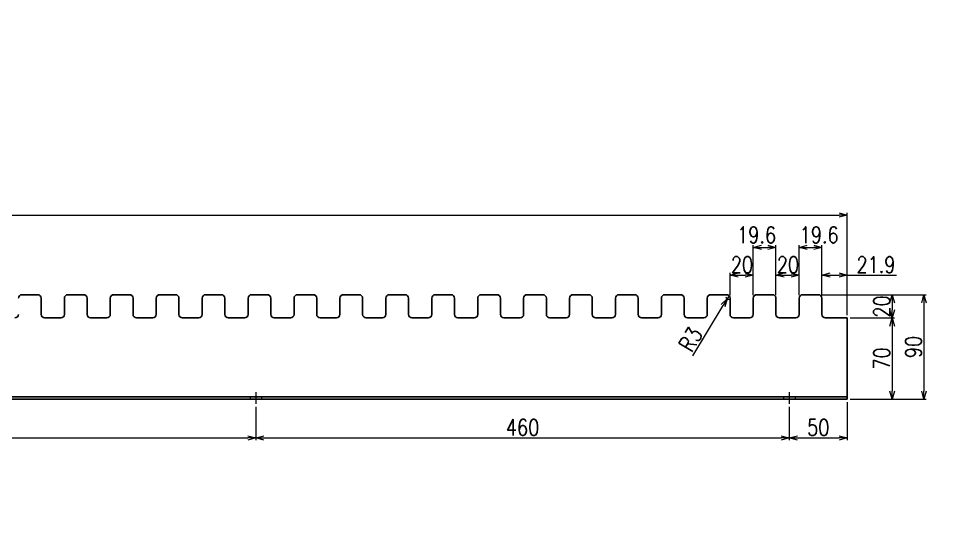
# Model space of a CAD drawing. Header units: millimetres. Extents: x 0 to 70370, y 0 to 11543.
# Drawn here: x 23647 to 24443, y 2763 to 3214 of the extents above; entities that cross this region are included whole.
import ezdxf
from ezdxf import colors
from ezdxf.entities.mleader import LeaderData, LeaderLine
from ezdxf.enums import TextEntityAlignment as Align
from ezdxf.math import Vec2, Vec3

# ---------------------------------------------------------------- set-up
doc = ezdxf.new("R2010")
doc.units = ezdxf.units.MM
doc.linetypes.add('CENTER2', pattern=[28.575, 19.05, -3.175, 3.175, -3.175])
doc.linetypes.add('HIDDEN2', pattern=[4.7625, 3.175, -1.5875])
for name, color, linetype, lineweight in [('01_外形線', 7, 'Continuous', 25), ('03_かくれ線', 6, 'HIDDEN2', 13), ('04_中心線', 1, 'CENTER2', 9), ('07_寸法線', 3, 'Continuous', 9)]:
    doc.layers.add(name, color=color, linetype=linetype, lineweight=lineweight)
doc.styles.get("Standard").update_dxf_attribs({"font": 'arial.ttf'})
doc.styles.add('寸法用', font='simplex.shx', dxfattribs={"width": 0.8, "bigfont": '@extfont2.shx'})
doc.dimstyles.new('機械製図用', dxfattribs={"dimtxt": 3.5, "dimasz": 3.5, "dimexe": 2, "dimexo": 0, "dimgap": 1.2, "dimtad": 1, "dimdsep": 46, "dimtxsty": '寸法用', "dimblk": 'OPEN30', "dimcen": 0, "dimclrd": 256, "dimclre": 256, "dimclrt": 7, "dimazin": 2, "dimtm": 1e-09, "dimtfac": 0.75, "dimtmove": 0, "dimatfit": 3, "dimldrblk": 'OPEN30', "dimfxl": 1, "dimlwd": -1, "dimlwe": -1, "dimarcsym": 0})

# ---------------------------------------------------------------- blocks, each defined once
blk = doc.blocks.new('_Open30')
at = {"color": 0, "linetype": 'ByBlock', "lineweight": -2}
for p, q in [((-1, 0.27), (0, 0)), ((0, 0), (-1, -0.27)), ((0, 0), (-1, 0))]:
    blk.add_line(p, q, dxfattribs=at)
blk = doc.blocks.new('*D2753')
at = {"layer": '07_寸法線', "transparency": 16777216}
for p, q in [((22674.99, 2958.33), (22674.99, 3046.5)), ((22681.99, 3044.5), (24354.99, 3044.5)), ((24361.99, 2978.4), (24361.99, 3046.5))]:
    blk.add_line(p, q, dxfattribs=at)
at = {"layer": 'Defpoints', "color": 0, "transparency": 16777216}
for p in [(24361.99, 3044.5), (24361.99, 2975.9), (22674.99, 2955.83)]:
    blk.add_point(p, dxfattribs=at)
at = {"layer": '07_寸法線', "transparency": 16777216, "xscale": 7, "yscale": 7, "zscale": 7, "rotation": 180}
blk.add_blockref('_Open30', (22674.99, 3044.5), dxfattribs=at)
at = {"layer": '07_寸法線', "transparency": 16777216, "xscale": 7, "yscale": 7, "zscale": 7}
blk.add_blockref('_Open30', (24361.99, 3044.5), dxfattribs=at)
at = {"layer": '07_寸法線', "color": 7, "transparency": 16777216, "insert": (23518.49, 3053.5), "char_height": 14, "attachment_point": 5, "style": '寸法用'}
blk.add_mtext('1687', dxfattribs=at)
blk = doc.blocks.new('*D2754')
at = {"layer": '07_寸法線', "transparency": 16777216}
for p, q in [((24340.09, 2978.33), (24340.09, 2994.69)), ((24361.99, 2958.33), (24361.99, 2994.69)), ((24347.09, 2992.69), (24354.99, 2992.69)), ((24361.99, 2992.69), (24404.46, 2992.69))]:
    blk.add_line(p, q, dxfattribs=at)
at = {"layer": 'Defpoints', "color": 0, "transparency": 16777216}
for p in [(24361.99, 2992.69), (24340.09, 2975.83), (24361.99, 2955.83)]:
    blk.add_point(p, dxfattribs=at)
at = {"layer": '07_寸法線', "transparency": 16777216, "xscale": 7, "yscale": 7, "zscale": 7, "rotation": 180}
blk.add_blockref('_Open30', (24340.09, 2992.69), dxfattribs=at)
at = {"layer": '07_寸法線', "transparency": 16777216, "xscale": 7, "yscale": 7, "zscale": 7}
blk.add_blockref('_Open30', (24361.99, 2992.69), dxfattribs=at)
at = {"layer": '07_寸法線', "color": 7, "transparency": 16777216, "insert": (24386.72, 3001.69), "char_height": 14, "attachment_point": 5, "style": '寸法用'}
blk.add_mtext('21.9', dxfattribs=at)
blk = doc.blocks.new('*D2755')
at = {"layer": '07_寸法線', "transparency": 16777216}
for p, q in [((24339.59, 2975.83), (24430.07, 2975.83)), ((24428.07, 2968.83), (24428.07, 2892.83)), ((24364.49, 2885.83), (24430.07, 2885.83))]:
    blk.add_line(p, q, dxfattribs=at)
at = {"layer": 'Defpoints', "color": 0, "transparency": 16777216}
for p in [(24337.09, 2975.83), (24361.99, 2885.83), (24428.07, 2885.83)]:
    blk.add_point(p, dxfattribs=at)
at = {"layer": '07_寸法線', "transparency": 16777216, "xscale": 7, "yscale": 7, "zscale": 7}
for p, rotation in [((24428.07, 2975.83), 90), ((24428.07, 2885.83), 270)]:
    blk.add_blockref('_Open30', p, dxfattribs=dict(at, rotation=rotation))
at = {"layer": '07_寸法線', "color": 7, "transparency": 16777216, "insert": (24419.07, 2930.83), "char_height": 14, "attachment_point": 5, "rotation": 90, "style": '寸法用'}
blk.add_mtext('90', dxfattribs=at)
blk = doc.blocks.new('*D2756')
at = {"layer": '07_寸法線', "transparency": 16777216}
for p, q in [((24364.49, 2955.83), (24402.69, 2955.83)), ((24400.69, 2948.83), (24400.69, 2892.83)), ((24364.49, 2885.83), (24402.69, 2885.83))]:
    blk.add_line(p, q, dxfattribs=at)
at = {"layer": 'Defpoints', "color": 0, "transparency": 16777216}
for p in [(24361.99, 2955.83), (24361.99, 2885.83), (24400.69, 2885.83)]:
    blk.add_point(p, dxfattribs=at)
at = {"layer": '07_寸法線', "transparency": 16777216, "xscale": 7, "yscale": 7, "zscale": 7}
for p, rotation in [((24400.69, 2955.83), 90), ((24400.69, 2885.83), 270)]:
    blk.add_blockref('_Open30', p, dxfattribs=dict(at, rotation=rotation))
at = {"layer": '07_寸法線', "color": 7, "transparency": 16777216, "insert": (24391.69, 2920.83), "char_height": 14, "attachment_point": 5, "rotation": 90, "style": '寸法用'}
blk.add_mtext('70', dxfattribs=at)
blk = doc.blocks.new('*D2757')
at = {"layer": '07_寸法線', "transparency": 16777216}
for p, q in [((24364.49, 2975.83), (24402.69, 2975.83)), ((24400.69, 2968.83), (24400.69, 2962.83)), ((24364.49, 2955.83), (24402.69, 2955.83))]:
    blk.add_line(p, q, dxfattribs=at)
at = {"layer": 'Defpoints', "color": 0, "transparency": 16777216}
for p in [(24361.99, 2975.83), (24361.99, 2955.83), (24400.69, 2955.83)]:
    blk.add_point(p, dxfattribs=at)
at = {"layer": '07_寸法線', "transparency": 16777216, "xscale": 7, "yscale": 7, "zscale": 7}
for p, rotation in [((24400.69, 2975.83), 90), ((24400.69, 2955.83), 270)]:
    blk.add_blockref('_Open30', p, dxfattribs=dict(at, rotation=rotation))
at = {"layer": '07_寸法線', "color": 7, "transparency": 16777216, "insert": (24391.69, 2965.66), "char_height": 14, "attachment_point": 5, "rotation": 90, "style": '寸法用'}
blk.add_mtext('20', dxfattribs=at)
blk = doc.blocks.new('*D2759')
at = {"layer": '07_寸法線', "transparency": 16777216}
for p, q in [((23851.99, 2879.33), (23851.99, 2850.45)), ((24311.99, 2879.33), (24311.99, 2850.45)), ((23858.99, 2852.45), (24304.99, 2852.45))]:
    blk.add_line(p, q, dxfattribs=at)
at = {"layer": 'Defpoints', "color": 0, "transparency": 16777216}
for p in [(23851.99, 2881.83), (24311.99, 2881.83), (24311.99, 2852.45)]:
    blk.add_point(p, dxfattribs=at)
at = {"layer": '07_寸法線', "transparency": 16777216, "xscale": 7, "yscale": 7, "zscale": 7, "rotation": 180}
blk.add_blockref('_Open30', (23851.99, 2852.45), dxfattribs=at)
at = {"layer": '07_寸法線', "transparency": 16777216, "xscale": 7, "yscale": 7, "zscale": 7}
blk.add_blockref('_Open30', (24311.99, 2852.45), dxfattribs=at)
at = {"layer": '07_寸法線', "color": 7, "transparency": 16777216, "insert": (24081.99, 2861.45), "char_height": 14, "attachment_point": 5, "style": '寸法用'}
blk.add_mtext('460', dxfattribs=at)
blk = doc.blocks.new('*D2760')
at = {"layer": '07_寸法線', "transparency": 16777216}
for p, q in [((23184.99, 2879.33), (23184.99, 2850.45)), ((23851.99, 2879.33), (23851.99, 2850.45)), ((23191.99, 2852.45), (23844.99, 2852.45))]:
    blk.add_line(p, q, dxfattribs=at)
at = {"layer": 'Defpoints', "color": 0, "transparency": 16777216}
for p in [(23184.99, 2881.83), (23851.99, 2881.83), (23851.99, 2852.45)]:
    blk.add_point(p, dxfattribs=at)
at = {"layer": '07_寸法線', "transparency": 16777216, "xscale": 7, "yscale": 7, "zscale": 7, "rotation": 180}
blk.add_blockref('_Open30', (23184.99, 2852.45), dxfattribs=at)
at = {"layer": '07_寸法線', "transparency": 16777216, "xscale": 7, "yscale": 7, "zscale": 7}
blk.add_blockref('_Open30', (23851.99, 2852.45), dxfattribs=at)
at = {"layer": '07_寸法線', "color": 7, "transparency": 16777216, "insert": (23518.49, 2861.45), "char_height": 14, "attachment_point": 5, "style": '寸法用'}
blk.add_mtext('667', dxfattribs=at)
blk = doc.blocks.new('*D2761')
at = {"layer": '07_寸法線', "transparency": 16777216}
for p, q in [((24361.99, 2883.33), (24361.99, 2850.45)), ((24311.99, 2879.33), (24311.99, 2850.45)), ((24318.99, 2852.45), (24354.99, 2852.45))]:
    blk.add_line(p, q, dxfattribs=at)
at = {"layer": 'Defpoints', "color": 0, "transparency": 16777216}
for p in [(24311.99, 2881.83), (24361.99, 2885.83), (24361.99, 2852.45)]:
    blk.add_point(p, dxfattribs=at)
at = {"layer": '07_寸法線', "transparency": 16777216, "xscale": 7, "yscale": 7, "zscale": 7, "rotation": 180}
blk.add_blockref('_Open30', (24311.99, 2852.45), dxfattribs=at)
at = {"layer": '07_寸法線', "transparency": 16777216, "xscale": 7, "yscale": 7, "zscale": 7}
blk.add_blockref('_Open30', (24361.99, 2852.45), dxfattribs=at)
at = {"layer": '07_寸法線', "color": 7, "transparency": 16777216, "insert": (24336.99, 2861.45), "char_height": 14, "attachment_point": 5, "style": '寸法用'}
blk.add_mtext('50', dxfattribs=at)
blk = doc.blocks.new('*D2764')
at = {"layer": '07_寸法線', "transparency": 16777216}
for p, q in [((24320.49, 2975.44), (24320.49, 3018.56)), ((24340.09, 2975.33), (24340.09, 3018.56)), ((24327.49, 3016.56), (24333.09, 3016.56))]:
    blk.add_line(p, q, dxfattribs=at)
at = {"layer": 'Defpoints', "color": 0, "transparency": 16777216}
for p in [(24340.09, 3016.56), (24320.49, 2972.94), (24340.09, 2972.83)]:
    blk.add_point(p, dxfattribs=at)
at = {"layer": '07_寸法線', "transparency": 16777216, "xscale": 7, "yscale": 7, "zscale": 7, "rotation": 180}
blk.add_blockref('_Open30', (24320.49, 3016.56), dxfattribs=at)
at = {"layer": '07_寸法線', "transparency": 16777216, "xscale": 7, "yscale": 7, "zscale": 7}
blk.add_blockref('_Open30', (24340.09, 3016.56), dxfattribs=at)
at = {"layer": '07_寸法線', "color": 7, "transparency": 16777216, "insert": (24337.71, 3027.33), "char_height": 14, "attachment_point": 5, "style": '寸法用'}
blk.add_mtext('19.6', dxfattribs=at)
blk = doc.blocks.new('*D2765')
at = {"layer": '07_寸法線', "transparency": 16777216}
for p, q in [((24300.49, 2975.44), (24300.49, 2994.69)), ((24320.49, 2975.44), (24320.49, 2994.69)), ((24307.49, 2992.69), (24313.49, 2992.69))]:
    blk.add_line(p, q, dxfattribs=at)
at = {"layer": 'Defpoints', "color": 0, "transparency": 16777216}
for p in [(24320.49, 2992.69), (24300.49, 2972.94), (24320.49, 2972.94)]:
    blk.add_point(p, dxfattribs=at)
at = {"layer": '07_寸法線', "transparency": 16777216, "xscale": 7, "yscale": 7, "zscale": 7, "rotation": 180}
blk.add_blockref('_Open30', (24300.49, 2992.69), dxfattribs=at)
at = {"layer": '07_寸法線', "transparency": 16777216, "xscale": 7, "yscale": 7, "zscale": 7}
blk.add_blockref('_Open30', (24320.49, 2992.69), dxfattribs=at)
at = {"layer": '07_寸法線', "color": 7, "transparency": 16777216, "insert": (24310.79, 3001.69), "char_height": 14, "attachment_point": 5, "style": '寸法用'}
blk.add_mtext('20', dxfattribs=at)
blk = doc.blocks.new('*D2766')
at = {"layer": '07_寸法線', "transparency": 16777216}
for p, q in [((24280.89, 2975.44), (24280.89, 3018.56)), ((24300.49, 2975.33), (24300.49, 3018.56)), ((24287.89, 3016.56), (24293.49, 3016.56))]:
    blk.add_line(p, q, dxfattribs=at)
at = {"layer": 'Defpoints', "color": 0, "transparency": 16777216}
for p in [(24300.49, 3016.56), (24280.89, 2972.94), (24300.49, 2972.83)]:
    blk.add_point(p, dxfattribs=at)
at = {"layer": '07_寸法線', "transparency": 16777216, "xscale": 7, "yscale": 7, "zscale": 7, "rotation": 180}
blk.add_blockref('_Open30', (24280.89, 3016.56), dxfattribs=at)
at = {"layer": '07_寸法線', "transparency": 16777216, "xscale": 7, "yscale": 7, "zscale": 7}
blk.add_blockref('_Open30', (24300.49, 3016.56), dxfattribs=at)
at = {"layer": '07_寸法線', "color": 7, "transparency": 16777216, "insert": (24283.82, 3027.33), "char_height": 14, "attachment_point": 5, "style": '寸法用'}
blk.add_mtext('19.6', dxfattribs=at)
blk = doc.blocks.new('*D2767')
at = {"layer": '07_寸法線', "transparency": 16777216}
for p, q in [((24260.89, 2975.44), (24260.89, 2994.69)), ((24280.89, 2975.44), (24280.89, 2994.69)), ((24267.89, 2992.69), (24273.89, 2992.69))]:
    blk.add_line(p, q, dxfattribs=at)
at = {"layer": 'Defpoints', "color": 0, "transparency": 16777216}
for p in [(24280.89, 2992.69), (24260.89, 2972.94), (24280.89, 2972.94)]:
    blk.add_point(p, dxfattribs=at)
at = {"layer": '07_寸法線', "transparency": 16777216, "xscale": 7, "yscale": 7, "zscale": 7, "rotation": 180}
blk.add_blockref('_Open30', (24260.89, 2992.69), dxfattribs=at)
at = {"layer": '07_寸法線', "transparency": 16777216, "xscale": 7, "yscale": 7, "zscale": 7}
blk.add_blockref('_Open30', (24280.89, 2992.69), dxfattribs=at)
at = {"layer": '07_寸法線', "color": 7, "transparency": 16777216, "insert": (24271.19, 3001.69), "char_height": 14, "attachment_point": 5, "style": '寸法用'}
blk.add_mtext('20', dxfattribs=at)
blk = doc.blocks.new('*D2768')
at = {"layer": '07_寸法線', "transparency": 16777216}
for p, q in [((24260.01, 2974.96), (24258.47, 2972.38)), ((24228.8, 2923.01), (24254.86, 2966.38))]:
    blk.add_line(p, q, dxfattribs=at)
blk.add_arc((24260.01, 2974.96), 3, 200.79912, 270, dxfattribs=at)
at = {"layer": 'Defpoints', "color": 0, "transparency": 16777216}
for p in [(24258.47, 2972.38), (24260.01, 2974.96)]:
    blk.add_point(p, dxfattribs=at)
at = {"layer": '07_寸法線', "transparency": 16777216, "xscale": 7, "yscale": 7, "zscale": 7, "rotation": 58.9963070543569}
blk.add_blockref('_Open30', (24258.47, 2972.38), dxfattribs=at)
at = {"layer": '07_寸法線', "color": 7, "transparency": 16777216, "insert": (24226.92, 2937.36), "char_height": 14, "attachment_point": 5, "rotation": 58.99631, "style": '寸法用'}
blk.add_mtext('R3', dxfattribs=at)
blk = doc.blocks.new('AM_BALLOON1')
at = {"transparency": 16777216}
blk.add_circle((0, 0), 5, dxfattribs=at)
blk.add_attdef('B_NUMBER', text='', height=3, dxfattribs=at).set_placement((0, 0), align=Align.MIDDLE_CENTER)
blk = doc.blocks.new('_OPEN')
at = {"color": 0, "linetype": 'ByBlock'}
for p, q in [((-1, 0.17), (0, 0)), ((0, 0), (-1, -0.17)), ((0, 0), (-1, 0))]:
    blk.add_line(p, q, dxfattribs=at)

msp = doc.modelspace()

# ---------------------------------------------------------------- linework, layer by layer
at = {"layer": '01_外形線'}
for p, q in [((24361.989, 2885.834), (24361.989, 2955.834)), ((24361.989, 2887.834), (22674.989, 2887.834)), ((22674.989, 2885.834), (24361.989, 2885.834))]:
    msp.add_line(p, q, dxfattribs=at)
for points in [[(23663.889, 2975.834), (23650.289, 2975.834, 0.4142136), (23647.289, 2972.834)], [(23980.689, 2975.834), (23967.089, 2975.834, 0.4142136), (23964.089, 2972.834), (23964.089, 2958.834, -0.4142136), (23961.089, 2955.834), (23947.089, 2955.834, -0.4142136), (23944.089, 2958.834), (23944.089, 2972.834, 0.4142136), (23941.089, 2975.834), (23927.489, 2975.834, 0.4142136), (23924.489, 2972.834), (23924.489, 2958.834, -0.4142136), (23921.489, 2955.834), (23907.489, 2955.834, -0.4142136), (23904.489, 2958.834), (23904.489, 2972.834, 0.4142136), (23901.489, 2975.834), (23887.889, 2975.834, 0.4142136), (23884.889, 2972.834), (23884.889, 2958.834, -0.4142136), (23881.889, 2955.834), (23867.889, 2955.834, -0.4142136), (23864.889, 2958.834), (23864.889, 2972.834, 0.4142136), (23861.889, 2975.834), (23848.289, 2975.834, 0.4142136), (23845.289, 2972.834), (23845.289, 2958.834, -0.4142136), (23842.289, 2955.834), (23828.289, 2955.834, -0.4142136), (23825.289, 2958.834), (23825.289, 2972.834, 0.4142136), (23822.289, 2975.834), (23808.689, 2975.834, 0.4142136), (23805.689, 2972.834), (23805.689, 2958.834, -0.4142136), (23802.689, 2955.834), (23788.689, 2955.834, -0.4142136), (23785.689, 2958.834), (23785.689, 2972.834, 0.4142136), (23782.689, 2975.834), (23769.089, 2975.834, 0.4142136), (23766.089, 2972.834), (23766.089, 2958.834, -0.4142136), (23763.089, 2955.834), (23749.089, 2955.834, -0.4142136), (23746.089, 2958.834), (23746.089, 2972.834, 0.4142136), (23743.089, 2975.834), (23729.489, 2975.834, 0.4142136), (23726.489, 2972.834), (23726.489, 2958.834, -0.4142136), (23723.489, 2955.834), (23709.489, 2955.834, -0.4142136), (23706.489, 2958.834), (23706.489, 2972.834, 0.4142136), (23703.489, 2975.834), (23689.889, 2975.834, 0.4142136), (23686.889, 2972.834), (23686.889, 2958.834, -0.4142136), (23683.889, 2955.834), (23669.889, 2955.834, -0.4142136), (23666.889, 2958.834), (23666.889, 2972.834, 0.4142136), (23663.889, 2975.834)], [(24297.489, 2975.834), (24283.889, 2975.834, 0.4142136), (24280.889, 2972.834), (24280.889, 2958.834, -0.4142136), (24277.889, 2955.834), (24263.889, 2955.834, -0.4142136), (24260.889, 2958.834), (24260.889, 2972.834, 0.4142136), (24257.889, 2975.834), (24244.289, 2975.834, 0.4142136), (24241.289, 2972.834), (24241.289, 2958.834, -0.4142136), (24238.289, 2955.834), (24224.289, 2955.834, -0.4142136), (24221.289, 2958.834), (24221.289, 2972.834, 0.4142136), (24218.289, 2975.834), (24204.689, 2975.834, 0.4142136), (24201.689, 2972.834), (24201.689, 2958.834, -0.4142136), (24198.689, 2955.834), (24184.689, 2955.834, -0.4142136), (24181.689, 2958.834), (24181.689, 2972.834, 0.4142136), (24178.689, 2975.834), (24165.089, 2975.834, 0.4142136), (24162.089, 2972.834), (24162.089, 2958.834, -0.4142136), (24159.089, 2955.834), (24145.089, 2955.834, -0.4142136), (24142.089, 2958.834), (24142.089, 2972.834, 0.4142136), (24139.089, 2975.834), (24125.489, 2975.834, 0.4142136), (24122.489, 2972.834), (24122.489, 2958.834, -0.4142136), (24119.489, 2955.834), (24105.489, 2955.834, -0.4142136), (24102.489, 2958.834), (24102.489, 2972.834, 0.4142136), (24099.489, 2975.834), (24085.889, 2975.834, 0.4142136), (24082.889, 2972.834), (24082.889, 2958.834, -0.4142136), (24079.889, 2955.834), (24065.889, 2955.834, -0.4142136), (24062.889, 2958.834), (24062.889, 2972.834, 0.4142136), (24059.889, 2975.834), (24046.289, 2975.834, 0.4142136), (24043.289, 2972.834), (24043.289, 2958.834, -0.4142136), (24040.289, 2955.834), (24026.289, 2955.834, -0.4142136), (24023.289, 2958.834), (24023.289, 2972.834, 0.4142136), (24020.289, 2975.834), (24006.689, 2975.834, 0.4142136), (24003.689, 2972.834), (24003.689, 2958.834, -0.4142136), (24000.689, 2955.834), (23986.689, 2955.834, -0.4142136), (23983.689, 2958.834), (23983.689, 2972.834, 0.4142136), (23980.689, 2975.834)], [(24361.889, 2955.834), (24343.089, 2955.834, -0.4142136), (24340.089, 2958.834), (24340.089, 2972.834, 0.4142136), (24337.089, 2975.834), (24323.489, 2975.834, 0.4142136), (24320.489, 2972.834), (24320.489, 2958.834, -0.4142136), (24317.489, 2955.834), (24303.489, 2955.834, -0.4142136), (24300.489, 2958.834), (24300.489, 2972.834, 0.4142136), (24297.489, 2975.834)], [(23647.289, 2958.834, -0.4142136), (23644.289, 2955.834)]]:
    msp.add_lwpolyline(points, format="xyb", dxfattribs=at)
at = {"layer": '03_かくれ線'}
for p, q in [((23846.989, 2887.834), (23846.989, 2885.834)), ((23856.989, 2887.834), (23856.989, 2885.834)), ((24306.989, 2887.834), (24306.989, 2885.834)), ((24316.989, 2887.834), (24316.989, 2885.834))]:
    msp.add_line(p, q, dxfattribs=at)
at = {"layer": '04_中心線'}
for p, q in [((23851.989, 2891.834), (23851.989, 2881.834)), ((24311.989, 2891.834), (24311.989, 2881.834))]:
    msp.add_line(p, q, dxfattribs=at)

# ---------------------------------------------------------------- dimensions: what is measured, and where the dimension line sits
at = {"layer": '07_寸法線'}
for base, p1, p2, picture, middle in [((24361.989, 3044.501), (22674.989, 2955.834), (24361.989, 2975.898), '*D2753', (23518.489, 3053.501)), ((24361.989, 2992.692), (24340.089, 2975.834), (24361.989, 2955.834), '*D2754', (24386.723, 3001.692)), ((23851.989, 2852.454), (23184.989, 2881.834), (23851.989, 2881.834), '*D2760', (23518.489, 2861.454)), ((24311.989, 2852.454), (23851.989, 2881.834), (24311.989, 2881.834), '*D2759', (24081.989, 2861.454)), ((24361.989, 2852.454), (24311.989, 2881.834), (24361.989, 2885.834), '*D2761', (24336.989, 2861.454))]:
    dim = msp.add_linear_dim(base=base, p1=p1, p2=p2, dimstyle='機械製図用', override={"dimtxt": 14, "dimasz": 7, "dimexo": 2.5, "dimgap": 2}, dxfattribs=at)
    dim.commit()
    dim.dimension.update_dxf_attribs({"geometry": picture, "text_midpoint": middle})
for base, p1, p2, picture, middle in [((24300.489, 3016.559), (24280.891, 2972.941), (24300.489, 2972.834), '*D2766', (24283.82, 3027.328)), ((24340.089, 3016.559), (24320.491, 2972.941), (24340.089, 2972.834), '*D2764', (24337.712, 3027.328)), ((24280.891, 2992.692), (24260.891, 2972.941), (24280.891, 2972.941), '*D2767', (24271.192, 3001.692)), ((24320.491, 2992.692), (24300.491, 2972.941), (24320.491, 2972.941), '*D2765', (24310.792, 3001.692))]:
    dim = msp.add_linear_dim(base=base, p1=p1, p2=p2, dimstyle='機械製図用', override={"dimtxt": 14, "dimasz": 7, "dimexo": 2.5, "dimgap": 2, "dimtmove": 2}, dxfattribs=at)
    dim.commit()
    dim.dimension.update_dxf_attribs({"geometry": picture, "text_midpoint": middle, "dimtype": 160})
dim = msp.add_radius_dim(center=(24260.011, 2974.955), mpoint=(24258.465, 2972.384), dimstyle='機械製図用', override={"dimtxt": 14, "dimasz": 7, "dimgap": 2}, dxfattribs=at)
dim.commit()
dim.dimension.update_dxf_attribs({"geometry": '*D2768', "text_midpoint": (24234.633, 2932.726), "dimtype": 164})
for base, p1, picture, middle in [((24428.067, 2885.834), (24337.089, 2975.834), '*D2755', (24419.067, 2930.834)), ((24400.687, 2885.834), (24361.989, 2955.834), '*D2756', (24391.687, 2920.834))]:
    dim = msp.add_linear_dim(base=base, p1=p1, p2=(24361.989, 2885.834), angle=90, dimstyle='機械製図用', override={"dimtxt": 14, "dimasz": 7, "dimexo": 2.5, "dimgap": 2}, dxfattribs=at)
    dim.commit()
    dim.dimension.update_dxf_attribs({"geometry": picture, "text_midpoint": middle})
dim = msp.add_linear_dim(base=(24400.687, 2955.834), p1=(24361.989, 2975.834), p2=(24361.989, 2955.834), angle=90, dimstyle='機械製図用', override={"dimtxt": 14, "dimasz": 7, "dimexo": 2.5, "dimgap": 2, "dimtmove": 2}, dxfattribs=at)
dim.commit()
dim.dimension.update_dxf_attribs({"geometry": '*D2757', "text_midpoint": (24391.687, 2965.655), "dimtype": 160})

# ---------------------------------------------------------------- leaders
ml = msp.add_multileader_block('Standard', dxfattribs=at)
ml.set_content('AM_BALLOON1', color=256, scale=9.3744318)
ml.set_attribute('B_NUMBER', '1', width=0)
ml.set_leader_properties(color=256, linetype='ByLayer', lineweight=-1)
ml.set_arrow_properties(name='OPEN')
ml.build(insert=Vec2(0, 0))
ml.multileader.update_dxf_attribs({"leader_type": 0, "has_dogleg": 0, "text_right_attachment_type": 6, "dogleg_length": 0, "arrow_head_size": 4.688, "scale": 2.5, "block_connection_type": 1})
ctx = ml.context
ctx.base_point, ctx.scale, ctx.char_height, ctx.arrow_head_size, ctx.landing_gap_size, ctx.plane_origin = Vec3(33418.771, 3166.995), 2.5, 9.375, 4.688, 4.688, Vec3(33418.771, 3166.995)
ctx.right_attachment, ctx.attachment_type = 6, 1
notes = []
notes.append((ctx, [(0, (0, 0, 0), (0, 0), (1, 0), 1, [])]))
ctx.block.insert = Vec3(33418.771, 3166.995)
ml = msp.add_multileader_block('Standard', dxfattribs=at)
ml.set_content('AM_BALLOON1', color=256, scale=7.4995455)
ml.set_attribute('B_NUMBER', '1A', width=0)
ml.set_leader_properties(color=256, linetype='ByLayer', lineweight=-1)
ml.set_arrow_properties(name='OPEN')
ml.build(insert=Vec2(0, 0))
ml.multileader.update_dxf_attribs({"leader_type": 0, "has_dogleg": 0, "text_right_attachment_type": 6, "dogleg_length": 0, "arrow_head_size": 3.75, "scale": 2.5, "block_connection_type": 1})
ctx = ml.context
ctx.base_point, ctx.scale, ctx.char_height, ctx.arrow_head_size, ctx.landing_gap_size, ctx.plane_origin = Vec3(35324.795, 3132.322), 2.5, 7.5, 3.75, 3.75, Vec3(35324.795, 3132.322)
ctx.right_attachment, ctx.attachment_type = 6, 1
notes.append((ctx, [(0, (0, 0, 0), (0, 0), (1, 0), 1, [])]))
ctx.block.insert = Vec3(35324.795, 3132.322)
for ctx, leaders in notes:
    for number, flags, end, landing, length, lines in leaders:
        leader = LeaderData()
        leader.index, (leader.has_last_leader_line, leader.has_dogleg_vector, leader.attachment_direction) = number, flags
        leader.last_leader_point, leader.dogleg_vector, leader.dogleg_length = Vec3(end), Vec3(landing), length
        for number, points, colour, breaks in lines:
            line = LeaderLine()
            line.index, line.vertices, line.color, line.breaks = number, Vec3.list(points), colors.encode_raw_color(colour), breaks
            leader.lines.append(line)
        ctx.leaders.append(leader)

doc.saveas('drawing.dxf')
